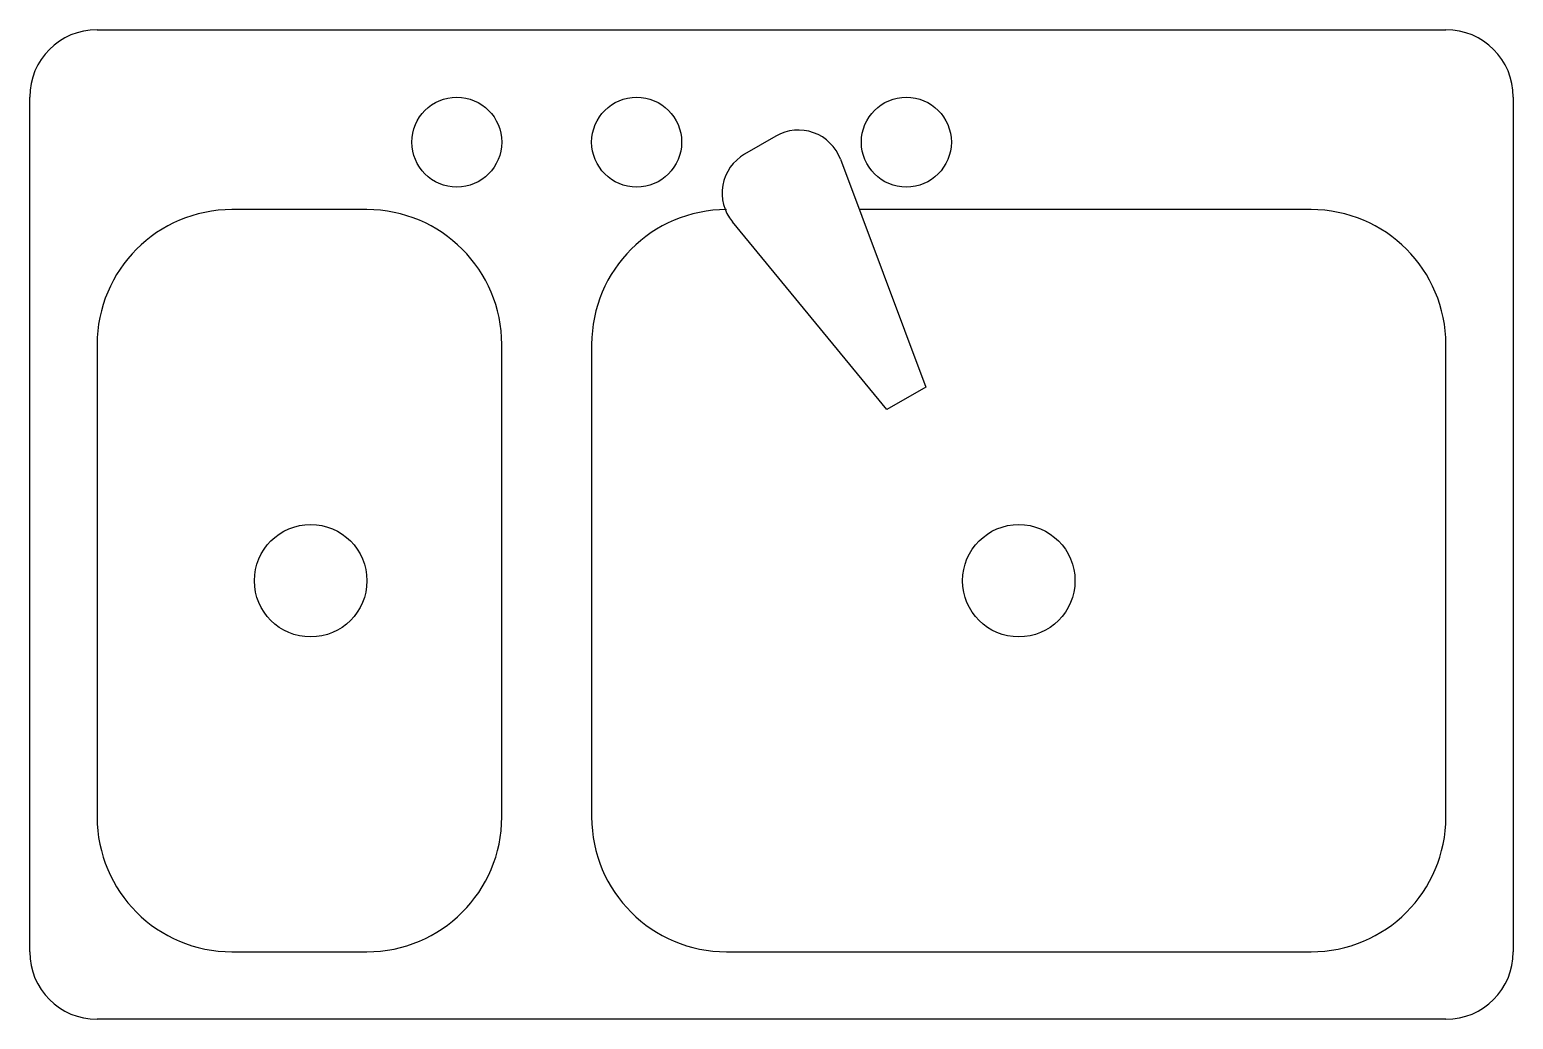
# Model space of a CAD drawing. Extents: x 1498.171 to 1499.009, y 523.324 to 523.882.
import ezdxf

# ---------------------------------------------------------------- set-up
doc = ezdxf.new("R2010")
doc.units = 0
doc.header["$LTSCALE"] = 0.125
doc.layers.get('0').update_dxf_attribs({"linetype": 'CONTINUOUS'})

msp = doc.modelspace()

# ---------------------------------------------------------------- linework, layer by layer
at = {"color": 0}
for p, q in [((1498.20897, 523.88242), (1498.97097, 523.88242)), ((1498.17087, 523.36172), (1498.17087, 523.84432)), ((1499.00907, 523.84432), (1499.00907, 523.36172)), ((1498.59248, 523.82233), (1498.57476, 523.8121)), ((1498.62897, 523.80925), (1498.67717, 523.68059)), ((1498.36137, 523.78082), (1498.28517, 523.78082)), ((1498.89477, 523.78082), (1498.63962, 523.78082)), ((1498.65517, 523.66789), (1498.56785, 523.77396)), ((1498.20897, 523.70462), (1498.20897, 523.43792)), ((1498.43757, 523.43792), (1498.43757, 523.70462)), ((1498.48837, 523.70462), (1498.48837, 523.43792)), ((1498.97097, 523.43792), (1498.97097, 523.70462)), ((1498.67717, 523.68059), (1498.65517, 523.66789)), ((1498.28517, 523.36172), (1498.36137, 523.36172)), ((1498.56457, 523.36172), (1498.89477, 523.36172)), ((1498.97097, 523.32362), (1498.20897, 523.32362))]:
    msp.add_line(p, q, dxfattribs=at)
for centre, radius in [((1498.41217, 523.81892), 0.0254), ((1498.51377, 523.81892), 0.0254), ((1498.66617, 523.81892), 0.0254), ((1498.32962, 523.57127), 0.03175), ((1498.72967, 523.57127), 0.03175)]:
    msp.add_circle(centre, radius, dxfattribs=at)
for centre, radius, start, end in [((1498.20897, 523.84432), 0.0381, 90, 180), ((1498.97097, 523.84432), 0.0381, 0, 90), ((1498.60518, 523.80034), 0.0254, 20.53768, 120), ((1498.58746, 523.7901), 0.0254, 120, 219.46232), ((1498.28517, 523.70462), 0.0762, 90, 180), ((1498.36137, 523.70462), 0.0762, 0, 90), ((1498.56457, 523.70462), 0.0762, 90, 180), ((1498.89477, 523.70462), 0.0762, 0, 90), ((1498.28517, 523.43792), 0.0762, 180, 270), ((1498.36137, 523.43792), 0.0762, 270, 0), ((1498.56457, 523.43792), 0.0762, 180, 270), ((1498.89477, 523.43792), 0.0762, 270, 0), ((1498.20897, 523.36172), 0.0381, 180, 270), ((1498.97097, 523.36172), 0.0381, 270, 0)]:
    msp.add_arc(centre, radius, start, end, dxfattribs=at)

doc.saveas('drawing.dxf')
